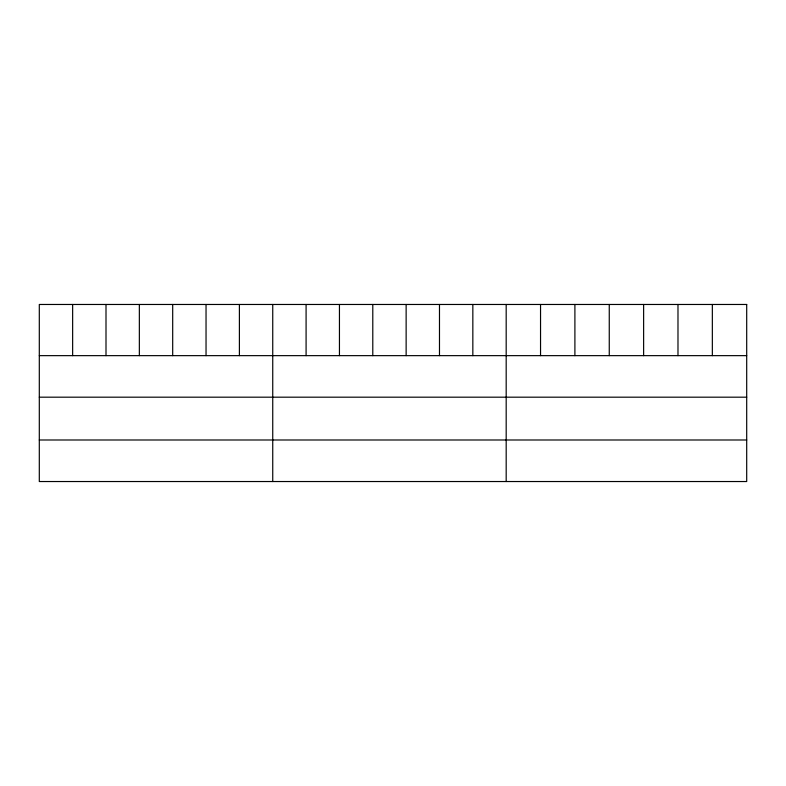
<?xml version="1.0" encoding="UTF-8"?>
<svg xmlns="http://www.w3.org/2000/svg" width="786" height="786" viewBox="0 0 786 786"><rect width="100%" height="100%" fill="white"/><g stroke="black" fill="none" stroke-linecap="round" stroke-linejoin="round"><path stroke-width="1.18" d="M39.3 355.645L746.7 355.645M39.3 397.185L746.7 397.185M39.3 439.993L746.7 439.993M712.342 304.467L712.342 355.645M677.984 304.467L677.984 355.645M643.626 304.467L643.626 355.645M609.258 304.467L609.258 355.645M574.9 304.467L574.9 355.645M540.542 304.467L540.542 355.645M506.184 304.467L506.184 481.533M472.838 304.467L472.838 355.645M439.482 304.467L439.482 355.645M406.136 304.467L406.136 355.645M372.79 304.467L372.79 355.645M339.444 304.467L339.444 355.645M306.088 304.467L306.088 355.645M272.742 304.467L272.742 481.533M239.396 304.467L239.396 355.645M206.04 304.467L206.04 355.645M172.694 304.467L172.694 355.645M139.348 304.467L139.348 355.645M106.002 304.467L106.002 355.645M72.646 304.467L72.646 355.645M746.7 304.467L39.3 304.467L39.3 481.533L746.7 481.533L746.7 304.467"/></g></svg>
